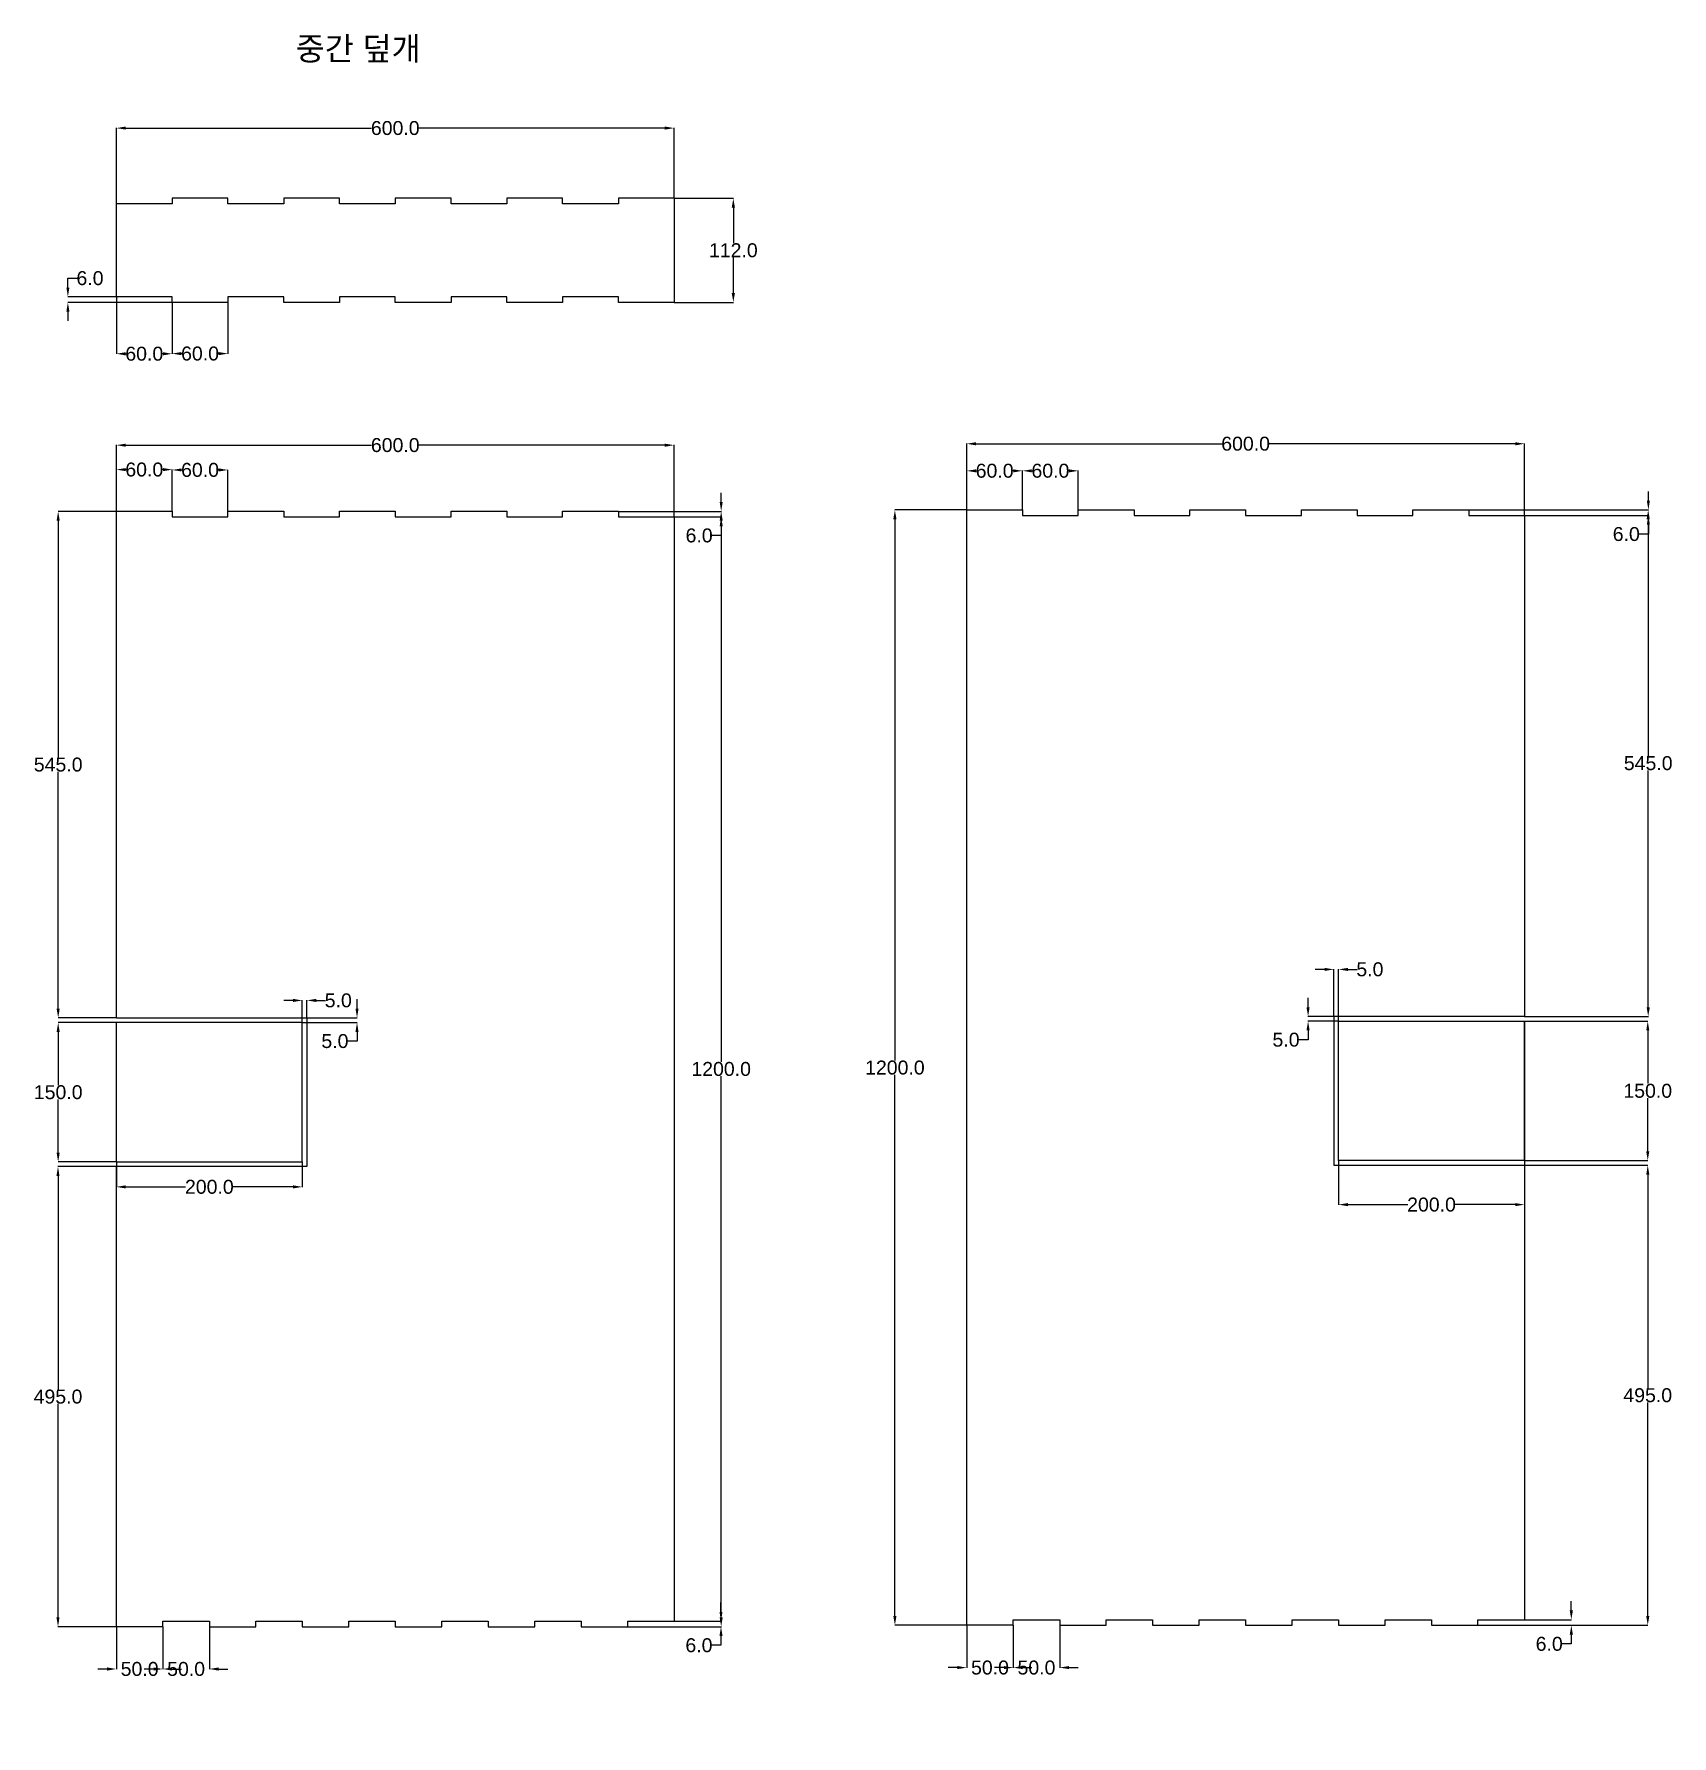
# Model space of a CAD drawing. Header units: millimetres. Extents: x 74 to 5643, y -117 to 1776.
# Drawn here: x 3881 to 5643, y -117 to 1714 of the extents above; entities that cross this region are included whole.
import ezdxf

# ---------------------------------------------------------------- set-up
doc = ezdxf.new("R2010")
doc.units = ezdxf.units.MM
doc.header["$LTSCALE"] = 30
doc.header["$MEASUREMENT"] = 0
doc.layers.add('POINT', color=8, linetype='Continuous')
doc.styles.get("Standard").update_dxf_attribs({"font": 'arial.ttf', "height": 15})
doc.dimstyles.get("Standard").update_dxf_attribs({"dimtxt": 15, "dimasz": 10, "dimexe": 0.18, "dimexo": 0.0625, "dimgap": 0.09, "dimtad": 0, "dimtih": 1, "dimtoh": 1, "dimdec": 1, "dimzin": 0, "dimdsep": 46, "dimtxsty": 'Standard', "dimcen": 0.09, "dimadec": 0, "dimazin": 0, "dimtfac": 1, "dimtdec": 1, "dimtofl": 0, "dimtmove": 0, "dimatfit": 3, "dimfxl": 1, "dimtolj": 1, "dimtzin": 0, "dimarcsym": 0})

# ---------------------------------------------------------------- blocks, each defined once
blk = doc.blocks.new('*D111')
at = {"layer": 'Defpoints', "color": 0, "transparency": 16777216}
for p in [(4570, 1271.5), (3970, 1200.3), (4570, 1194.3)]:
    blk.add_point(p, dxfattribs=at)
at = {"layer": 'POINT', "color": 0, "lineweight": -2, "transparency": 16777216}
for p, q in [((3970, 1200.4), (3970, 1271.7)), ((3980, 1271.5), (4244.6, 1271.5)), ((4560, 1271.5), (4295.4, 1271.5)), ((4570, 1194.4), (4570, 1271.7))]:
    blk.add_line(p, q, dxfattribs=at)
at = {"layer": 'POINT', "color": 0, "transparency": 16777216}
for points in [[(3980, 1273.1), (3980, 1269.8), (3970, 1271.5)], [(4560, 1273.1), (4560, 1269.8), (4570, 1271.5)]]:
    blk.add_solid(points, dxfattribs=at)
at = {"layer": 'POINT', "color": 0, "transparency": 16777216, "insert": (4270, 1271.5), "char_height": 15, "attachment_point": 5}
blk.add_mtext('\\A1;600.0', dxfattribs=at)
blk = doc.blocks.new('*D113')
at = {"layer": 'Defpoints', "color": 0, "transparency": 16777216}
for p in [(3970, 0.3), (4020, 0.3), (4020, -45.2)]:
    blk.add_point(p, dxfattribs=at)
at = {"layer": 'POINT', "color": 0, "lineweight": -2, "transparency": 16777216}
for p, q in [((3970, 0.3), (3970, -45.4)), ((4020, 0.3), (4020, -45.4)), ((3960, -45.2), (3950, -45.2)), ((4030, -45.2), (4040, -45.2))]:
    blk.add_line(p, q, dxfattribs=at)
at = {"layer": 'POINT', "color": 0, "transparency": 16777216}
for points in [[(3960, -43.5), (3960, -46.9), (3970, -45.2)], [(4030, -43.5), (4030, -46.9), (4020, -45.2)]]:
    blk.add_solid(points, dxfattribs=at)
at = {"layer": 'POINT', "color": 0, "transparency": 16777216, "insert": (3995, -45.2), "char_height": 15, "attachment_point": 5}
blk.add_mtext('\\A1;50.0', dxfattribs=at)
blk = doc.blocks.new('*D114')
at = {"layer": 'Defpoints', "color": 0, "transparency": 16777216}
for p in [(4020, 0.3), (4070, 0.3), (4070, -45.2)]:
    blk.add_point(p, dxfattribs=at)
at = {"layer": 'POINT', "color": 0, "lineweight": -2, "transparency": 16777216}
for p, q in [((4020, 0.3), (4020, -45.4)), ((4070, 0.3), (4070, -45.4)), ((4010, -45.2), (4000, -45.2)), ((4080, -45.2), (4090, -45.2))]:
    blk.add_line(p, q, dxfattribs=at)
at = {"layer": 'POINT', "color": 0, "transparency": 16777216}
for points in [[(4010, -43.5), (4010, -46.9), (4020, -45.2)], [(4080, -43.5), (4080, -46.9), (4070, -45.2)]]:
    blk.add_solid(points, dxfattribs=at)
at = {"layer": 'POINT', "color": 0, "transparency": 16777216, "insert": (4045, -45.2), "char_height": 15, "attachment_point": 5}
blk.add_mtext('\\A1;50.0', dxfattribs=at)
blk = doc.blocks.new('*D115')
at = {"layer": 'Defpoints', "color": 0, "transparency": 16777216}
for p in [(4520, 0.3), (4570, 6.3), (4620.4, 0.3)]:
    blk.add_point(p, dxfattribs=at)
at = {"layer": 'POINT', "color": 0, "lineweight": -2, "transparency": 16777216}
for p, q in [((4620.4, 16.3), (4620.4, 26.3)), ((4520.1, 0.3), (4620.6, 0.3)), ((4570.1, 6.3), (4620.6, 6.3)), ((4620.4, -9.7), (4620.4, -19.7)), ((4620.4, -19.7), (4610.4, -19.7))]:
    blk.add_line(p, q, dxfattribs=at)
at = {"layer": 'POINT', "color": 0, "transparency": 16777216}
for points in [[(4618.8, 16.3), (4622.1, 16.3), (4620.4, 6.3)], [(4618.8, -9.7), (4622.1, -9.7), (4620.4, 0.3)]]:
    blk.add_solid(points, dxfattribs=at)
at = {"layer": 'POINT', "color": 0, "transparency": 16777216, "insert": (4596.7, -19.7), "char_height": 15, "attachment_point": 5}
blk.add_mtext('\\A1;6.0', dxfattribs=at)
blk = doc.blocks.new('*D116')
at = {"layer": 'Defpoints', "color": 0, "transparency": 16777216}
for p in [(3970, 650.3), (3907.4, 500.3), (3970, 500.3)]:
    blk.add_point(p, dxfattribs=at)
at = {"layer": 'POINT', "color": 0, "lineweight": -2, "transparency": 16777216}
for p, q in [((3970, 650.3), (3907.2, 650.3)), ((3907.4, 640.3), (3907.4, 583.1)), ((3907.4, 510.3), (3907.4, 567.6)), ((3970, 500.3), (3907.2, 500.3))]:
    blk.add_line(p, q, dxfattribs=at)
at = {"layer": 'POINT', "color": 0, "transparency": 16777216}
for points in [[(3905.7, 640.3), (3909, 640.3), (3907.4, 650.3)], [(3905.7, 510.3), (3909, 510.3), (3907.4, 500.3)]]:
    blk.add_solid(points, dxfattribs=at)
at = {"layer": 'POINT', "color": 0, "transparency": 16777216, "insert": (3907.4, 575.3), "char_height": 15, "attachment_point": 5}
blk.add_mtext('\\A1;150.0', dxfattribs=at)
blk = doc.blocks.new('*D117')
at = {"layer": 'Defpoints', "color": 0, "transparency": 16777216}
for p in [(3970, 500.3), (4170, 500.3), (4170, 473.5)]:
    blk.add_point(p, dxfattribs=at)
at = {"layer": 'POINT', "color": 0, "lineweight": -2, "transparency": 16777216}
for p, q in [((3970, 500.3), (3970, 473.3)), ((4170, 500.3), (4170, 473.3)), ((3980, 473.5), (4044.5, 473.5)), ((4160, 473.5), (4095.5, 473.5))]:
    blk.add_line(p, q, dxfattribs=at)
at = {"layer": 'POINT', "color": 0, "transparency": 16777216}
for points in [[(3980, 475.2), (3980, 471.8), (3970, 473.5)], [(4160, 475.2), (4160, 471.8), (4170, 473.5)]]:
    blk.add_solid(points, dxfattribs=at)
at = {"layer": 'POINT', "color": 0, "transparency": 16777216, "insert": (4070, 473.5), "char_height": 15, "attachment_point": 5}
blk.add_mtext('\\A1;200.0', dxfattribs=at)
blk = doc.blocks.new('*D118')
at = {"layer": 'Defpoints', "color": 0, "transparency": 16777216}
for p in [(4175, 674.1), (4170, 650.3), (4175, 655.3)]:
    blk.add_point(p, dxfattribs=at)
at = {"layer": 'POINT', "color": 0, "lineweight": -2, "transparency": 16777216}
for p, q in [((4160, 674.1), (4150, 674.1)), ((4170, 650.4), (4170, 674.3)), ((4175, 655.4), (4175, 674.3)), ((4185, 674.1), (4195, 674.1))]:
    blk.add_line(p, q, dxfattribs=at)
at = {"layer": 'POINT', "color": 0, "transparency": 16777216}
for points in [[(4160, 675.8), (4160, 672.4), (4170, 674.1)], [(4185, 675.8), (4185, 672.4), (4175, 674.1)]]:
    blk.add_solid(points, dxfattribs=at)
at = {"layer": 'POINT', "color": 0, "transparency": 16777216, "insert": (4208.7, 674.1), "char_height": 15, "attachment_point": 5}
blk.add_mtext('\\A1;5.0', dxfattribs=at)
blk = doc.blocks.new('*D110')
at = {"layer": 'Defpoints', "color": 0, "transparency": 16777216}
for p in [(4170, 650.3), (4175, 655.3), (4228.9, 650.3)]:
    blk.add_point(p, dxfattribs=at)
at = {"layer": 'POINT', "color": 0, "lineweight": -2, "transparency": 16777216}
for p, q in [((4228.9, 665.3), (4228.9, 675.3)), ((4170.1, 650.3), (4229, 650.3)), ((4175.1, 655.3), (4229, 655.3)), ((4228.9, 630.3), (4218.9, 630.3)), ((4228.9, 640.3), (4228.9, 630.3))]:
    blk.add_line(p, q, dxfattribs=at)
at = {"layer": 'POINT', "color": 0, "transparency": 16777216}
for points in [[(4227.2, 665.3), (4230.5, 665.3), (4228.9, 655.3)], [(4227.2, 640.3), (4230.5, 640.3), (4228.9, 650.3)]]:
    blk.add_solid(points, dxfattribs=at)
at = {"layer": 'POINT', "color": 0, "transparency": 16777216, "insert": (4205.1, 630.3), "char_height": 15, "attachment_point": 5}
blk.add_mtext('\\A1;5.0', dxfattribs=at)
blk = doc.blocks.new('*D119')
at = {"layer": 'Defpoints', "color": 0, "transparency": 16777216}
for p in [(3970, 495.3), (3907.2, 0.3), (3970, 0.3)]:
    blk.add_point(p, dxfattribs=at)
at = {"layer": 'POINT', "color": 0, "lineweight": -2, "transparency": 16777216}
for p, q in [((3970, 495.3), (3907, 495.3)), ((3907.2, 485.3), (3907.2, 255.6)), ((3907.2, 10.3), (3907.2, 240.1)), ((3970, 0.3), (3907, 0.3))]:
    blk.add_line(p, q, dxfattribs=at)
at = {"layer": 'POINT', "color": 0, "transparency": 16777216}
for points in [[(3905.5, 485.3), (3908.8, 485.3), (3907.2, 495.3)], [(3905.5, 10.3), (3908.8, 10.3), (3907.2, 0.3)]]:
    blk.add_solid(points, dxfattribs=at)
at = {"layer": 'POINT', "color": 0, "transparency": 16777216, "insert": (3907.2, 247.8), "char_height": 15, "attachment_point": 5}
blk.add_mtext('\\A1;495.0', dxfattribs=at)
blk = doc.blocks.new('*D120')
at = {"layer": 'Defpoints', "color": 0, "transparency": 16777216}
for p in [(3970, 1200.3), (3907.4, 655.3), (3970, 655.3)]:
    blk.add_point(p, dxfattribs=at)
at = {"layer": 'POINT', "color": 0, "lineweight": -2, "transparency": 16777216}
for p, q in [((3970, 1200.3), (3907.2, 1200.3)), ((3907.4, 1190.3), (3907.4, 935.6)), ((3907.4, 665.3), (3907.4, 920.1)), ((3970, 655.3), (3907.2, 655.3))]:
    blk.add_line(p, q, dxfattribs=at)
at = {"layer": 'POINT', "color": 0, "transparency": 16777216}
for points in [[(3905.7, 1190.3), (3909, 1190.3), (3907.4, 1200.3)], [(3905.7, 665.3), (3909, 665.3), (3907.4, 655.3)]]:
    blk.add_solid(points, dxfattribs=at)
at = {"layer": 'POINT', "color": 0, "transparency": 16777216, "insert": (3907.4, 927.8), "char_height": 15, "attachment_point": 5}
blk.add_mtext('\\A1;545.0', dxfattribs=at)
blk = doc.blocks.new('*D135')
at = {"layer": 'Defpoints', "color": 0, "transparency": 16777216}
for p in [(5484.8, 1273), (4884.8, 1201.8), (5484.8, 1195.8)]:
    blk.add_point(p, dxfattribs=at)
at = {"layer": 'POINT', "color": 0, "lineweight": -2, "transparency": 16777216}
for p, q in [((4884.8, 1201.9), (4884.8, 1273.2)), ((4894.8, 1273), (5159.4, 1273)), ((5474.8, 1273), (5210.2, 1273)), ((5484.8, 1195.9), (5484.8, 1273.2))]:
    blk.add_line(p, q, dxfattribs=at)
at = {"layer": 'POINT', "color": 0, "transparency": 16777216}
for points in [[(4894.8, 1274.7), (4894.8, 1271.3), (4884.8, 1273)], [(5474.8, 1274.7), (5474.8, 1271.3), (5484.8, 1273)]]:
    blk.add_solid(points, dxfattribs=at)
at = {"layer": 'POINT', "color": 0, "transparency": 16777216, "insert": (5184.8, 1273), "char_height": 15, "attachment_point": 5}
blk.add_mtext('\\A1;600.0', dxfattribs=at)
blk = doc.blocks.new('*D136')
at = {"layer": 'Defpoints', "color": 0, "transparency": 16777216}
for p in [(4884.8, 1.8), (4934.8, 1.8), (4934.8, -43.7)]:
    blk.add_point(p, dxfattribs=at)
at = {"layer": 'POINT', "color": 0, "lineweight": -2, "transparency": 16777216}
for p, q in [((4884.8, 1.8), (4884.8, -43.9)), ((4934.8, 1.8), (4934.8, -43.9)), ((4874.8, -43.7), (4864.8, -43.7)), ((4944.8, -43.7), (4954.8, -43.7))]:
    blk.add_line(p, q, dxfattribs=at)
at = {"layer": 'POINT', "color": 0, "transparency": 16777216}
for points in [[(4874.8, -42), (4874.8, -45.3), (4884.8, -43.7)], [(4944.8, -42), (4944.8, -45.3), (4934.8, -43.7)]]:
    blk.add_solid(points, dxfattribs=at)
at = {"layer": 'POINT', "color": 0, "transparency": 16777216, "insert": (4909.8, -43.7), "char_height": 15, "attachment_point": 5}
blk.add_mtext('\\A1;50.0', dxfattribs=at)
blk = doc.blocks.new('*D137')
at = {"layer": 'Defpoints', "color": 0, "transparency": 16777216}
for p in [(4934.8, 1.8), (4984.8, 1.8), (4984.8, -43.7)]:
    blk.add_point(p, dxfattribs=at)
at = {"layer": 'POINT', "color": 0, "lineweight": -2, "transparency": 16777216}
for p, q in [((4934.8, 1.8), (4934.8, -43.9)), ((4984.8, 1.8), (4984.8, -43.9)), ((4924.8, -43.7), (4914.8, -43.7)), ((4994.8, -43.7), (5004.8, -43.7))]:
    blk.add_line(p, q, dxfattribs=at)
at = {"layer": 'POINT', "color": 0, "transparency": 16777216}
for points in [[(4924.8, -42), (4924.8, -45.3), (4934.8, -43.7)], [(4994.8, -42), (4994.8, -45.3), (4984.8, -43.7)]]:
    blk.add_solid(points, dxfattribs=at)
at = {"layer": 'POINT', "color": 0, "transparency": 16777216, "insert": (4959.8, -43.7), "char_height": 15, "attachment_point": 5}
blk.add_mtext('\\A1;50.0', dxfattribs=at)
blk = doc.blocks.new('*D138')
at = {"layer": 'Defpoints', "color": 0, "transparency": 16777216}
for p in [(5434.8, 1.8), (5484.8, 7.8), (5535.2, 1.8)]:
    blk.add_point(p, dxfattribs=at)
at = {"layer": 'POINT', "color": 0, "lineweight": -2, "transparency": 16777216}
for p, q in [((5535.2, 17.8), (5535.2, 27.8)), ((5434.8, 1.8), (5535.4, 1.8)), ((5484.8, 7.8), (5535.4, 7.8)), ((5535.2, -18.2), (5525.2, -18.2)), ((5535.2, -8.2), (5535.2, -18.2))]:
    blk.add_line(p, q, dxfattribs=at)
at = {"layer": 'POINT', "color": 0, "transparency": 16777216}
for points in [[(5533.5, 17.8), (5536.9, 17.8), (5535.2, 7.8)], [(5533.5, -8.2), (5536.9, -8.2), (5535.2, 1.8)]]:
    blk.add_solid(points, dxfattribs=at)
at = {"layer": 'POINT', "color": 0, "transparency": 16777216, "insert": (5511.4, -18.2), "char_height": 15, "attachment_point": 5}
blk.add_mtext('\\A1;6.0', dxfattribs=at)
blk = doc.blocks.new('*D132')
at = {"layer": 'Defpoints', "color": 0, "transparency": 16777216}
for p in [(4884.8, 1201.8), (4807.5, 1.8), (4884.8, 1.8)]:
    blk.add_point(p, dxfattribs=at)
at = {"layer": 'POINT', "color": 0, "lineweight": -2, "transparency": 16777216}
for p, q in [((4884.7, 1201.8), (4807.3, 1201.8)), ((4807.5, 1191.8), (4807.5, 609.6)), ((4807.5, 11.8), (4807.5, 594.1)), ((4884.7, 1.8), (4807.3, 1.8))]:
    blk.add_line(p, q, dxfattribs=at)
at = {"layer": 'POINT', "color": 0, "transparency": 16777216}
for points in [[(4805.8, 1191.8), (4809.2, 1191.8), (4807.5, 1201.8)], [(4805.8, 11.8), (4809.2, 11.8), (4807.5, 1.8)]]:
    blk.add_solid(points, dxfattribs=at)
at = {"layer": 'POINT', "color": 0, "transparency": 16777216, "insert": (4807.5, 601.8), "char_height": 15, "attachment_point": 5}
blk.add_mtext('\\A1;1200.0', dxfattribs=at)
blk = doc.blocks.new('*D140')
at = {"layer": 'Defpoints', "color": 0, "transparency": 16777216}
for p in [(5484.8, 496.8), (5434.8, 1.8), (5617.4, 1.8)]:
    blk.add_point(p, dxfattribs=at)
at = {"layer": 'POINT', "color": 0, "lineweight": -2, "transparency": 16777216}
for p, q in [((5484.8, 496.8), (5617.6, 496.8)), ((5617.4, 486.8), (5617.4, 257.1)), ((5617.4, 11.8), (5617.4, 241.6)), ((5434.8, 1.8), (5617.6, 1.8))]:
    blk.add_line(p, q, dxfattribs=at)
at = {"layer": 'POINT', "color": 0, "transparency": 16777216}
for points in [[(5615.8, 486.8), (5619.1, 486.8), (5617.4, 496.8)], [(5615.8, 11.8), (5619.1, 11.8), (5617.4, 1.8)]]:
    blk.add_solid(points, dxfattribs=at)
at = {"layer": 'POINT', "color": 0, "transparency": 16777216, "insert": (5617.4, 249.3), "char_height": 15, "attachment_point": 5}
blk.add_mtext('\\A1;495.0', dxfattribs=at)
blk = doc.blocks.new('*D141')
at = {"layer": 'Defpoints', "color": 0, "transparency": 16777216}
for p in [(5484.8, 651.8), (5484.8, 501.8), (5617.4, 501.8)]:
    blk.add_point(p, dxfattribs=at)
at = {"layer": 'POINT', "color": 0, "lineweight": -2, "transparency": 16777216}
for p, q in [((5484.8, 651.8), (5617.6, 651.8)), ((5617.4, 641.8), (5617.4, 584.6)), ((5617.4, 511.8), (5617.4, 569.1)), ((5484.8, 501.8), (5617.6, 501.8))]:
    blk.add_line(p, q, dxfattribs=at)
at = {"layer": 'POINT', "color": 0, "transparency": 16777216}
for points in [[(5615.8, 641.8), (5619.1, 641.8), (5617.4, 651.8)], [(5615.8, 511.8), (5619.1, 511.8), (5617.4, 501.8)]]:
    blk.add_solid(points, dxfattribs=at)
at = {"layer": 'POINT', "color": 0, "transparency": 16777216, "insert": (5617.4, 576.8), "char_height": 15, "attachment_point": 5}
blk.add_mtext('\\A1;150.0', dxfattribs=at)
blk = doc.blocks.new('*D142')
at = {"layer": 'Defpoints', "color": 0, "transparency": 16777216}
for p in [(5284.8, 501.8), (5484.8, 501.8), (5484.8, 454.4)]:
    blk.add_point(p, dxfattribs=at)
at = {"layer": 'POINT', "color": 0, "lineweight": -2, "transparency": 16777216}
for p, q in [((5284.8, 501.8), (5284.8, 454.2)), ((5484.8, 501.8), (5484.8, 454.2)), ((5294.8, 454.4), (5359.3, 454.4)), ((5474.8, 454.4), (5410.3, 454.4))]:
    blk.add_line(p, q, dxfattribs=at)
at = {"layer": 'POINT', "color": 0, "transparency": 16777216}
for points in [[(5294.8, 456.1), (5294.8, 452.7), (5284.8, 454.4)], [(5474.8, 456.1), (5474.8, 452.7), (5484.8, 454.4)]]:
    blk.add_solid(points, dxfattribs=at)
at = {"layer": 'POINT', "color": 0, "transparency": 16777216, "insert": (5384.8, 454.4), "char_height": 15, "attachment_point": 5}
blk.add_mtext('\\A1;200.0', dxfattribs=at)
blk = doc.blocks.new('*D133')
at = {"layer": 'Defpoints', "color": 0, "transparency": 16777216}
for p in [(5284.8, 707.5), (5279.8, 656.8), (5284.8, 651.8)]:
    blk.add_point(p, dxfattribs=at)
at = {"layer": 'POINT', "color": 0, "lineweight": -2, "transparency": 16777216}
for p, q in [((5269.8, 707.5), (5259.8, 707.5)), ((5279.8, 656.9), (5279.8, 707.6)), ((5284.8, 651.9), (5284.8, 707.6)), ((5294.8, 707.5), (5304.8, 707.5))]:
    blk.add_line(p, q, dxfattribs=at)
at = {"layer": 'POINT', "color": 0, "transparency": 16777216}
for points in [[(5269.8, 709.1), (5269.8, 705.8), (5279.8, 707.5)], [(5294.8, 709.1), (5294.8, 705.8), (5284.8, 707.5)]]:
    blk.add_solid(points, dxfattribs=at)
at = {"layer": 'POINT', "color": 0, "transparency": 16777216, "insert": (5318.5, 707.5), "char_height": 15, "attachment_point": 5}
blk.add_mtext('\\A1;5.0', dxfattribs=at)
blk = doc.blocks.new('*D134')
at = {"layer": 'Defpoints', "color": 0, "transparency": 16777216}
for p in [(5252, 651.8), (5279.8, 656.8), (5284.8, 651.8)]:
    blk.add_point(p, dxfattribs=at)
at = {"layer": 'POINT', "color": 0, "lineweight": -2, "transparency": 16777216}
for p, q in [((5252, 666.8), (5252, 676.8)), ((5279.7, 656.8), (5251.8, 656.8)), ((5284.7, 651.8), (5251.8, 651.8)), ((5252, 641.8), (5252, 631.8)), ((5252, 631.8), (5242, 631.8))]:
    blk.add_line(p, q, dxfattribs=at)
at = {"layer": 'POINT', "color": 0, "transparency": 16777216}
for points in [[(5250.3, 666.8), (5253.7, 666.8), (5252, 656.8)], [(5250.3, 641.8), (5253.7, 641.8), (5252, 651.8)]]:
    blk.add_solid(points, dxfattribs=at)
at = {"layer": 'POINT', "color": 0, "transparency": 16777216, "insert": (5228.3, 631.8), "char_height": 15, "attachment_point": 5}
blk.add_mtext('\\A1;5.0', dxfattribs=at)
blk = doc.blocks.new('*D143')
at = {"layer": 'Defpoints', "color": 0, "transparency": 16777216}
for p in [(4510, 1200.3), (4520, 0.3), (4620.6, 0.3)]:
    blk.add_point(p, dxfattribs=at)
at = {"layer": 'POINT', "color": 0, "lineweight": -2, "transparency": 16777216}
for p, q in [((4510.1, 1200.3), (4620.8, 1200.3)), ((4620.6, 1190.3), (4620.6, 608.1)), ((4620.6, 10.3), (4620.6, 592.6)), ((4520.1, 0.3), (4620.8, 0.3))]:
    blk.add_line(p, q, dxfattribs=at)
at = {"layer": 'POINT', "color": 0, "transparency": 16777216}
for points in [[(4619, 1190.3), (4622.3, 1190.3), (4620.6, 1200.3)], [(4619, 10.3), (4622.3, 10.3), (4620.6, 0.3)]]:
    blk.add_solid(points, dxfattribs=at)
at = {"layer": 'POINT', "color": 0, "transparency": 16777216, "insert": (4620.6, 600.3), "char_height": 15, "attachment_point": 5}
blk.add_mtext('\\A1;1200.0', dxfattribs=at)
blk = doc.blocks.new('*D145')
at = {"layer": 'Defpoints', "color": 0, "transparency": 16777216}
for p in [(5424.8, 1201.8), (5484.8, 656.8), (5617.9, 656.8)]:
    blk.add_point(p, dxfattribs=at)
at = {"layer": 'POINT', "color": 0, "lineweight": -2, "transparency": 16777216}
for p, q in [((5424.8, 1201.8), (5618.1, 1201.8)), ((5617.9, 1191.8), (5617.9, 937.1)), ((5617.9, 666.8), (5617.9, 921.6)), ((5484.8, 656.8), (5618.1, 656.8))]:
    blk.add_line(p, q, dxfattribs=at)
at = {"layer": 'POINT', "color": 0, "transparency": 16777216}
for points in [[(5616.2, 1191.8), (5619.6, 1191.8), (5617.9, 1201.8)], [(5616.2, 666.8), (5619.6, 666.8), (5617.9, 656.8)]]:
    blk.add_solid(points, dxfattribs=at)
at = {"layer": 'POINT', "color": 0, "transparency": 16777216, "insert": (5617.9, 929.3), "char_height": 15, "attachment_point": 5}
blk.add_mtext('\\A1;545.0', dxfattribs=at)
blk = doc.blocks.new('*D146')
at = {"layer": 'Defpoints', "color": 0, "transparency": 16777216}
for p in [(4570, 1612.6), (3970, 1531.1), (4570, 1537.1)]:
    blk.add_point(p, dxfattribs=at)
at = {"layer": 'POINT', "color": 0, "lineweight": -2, "transparency": 16777216}
for p, q in [((3970, 1531.2), (3970, 1612.8)), ((3980, 1612.6), (4244.6, 1612.6)), ((4560, 1612.6), (4295.4, 1612.6)), ((4570, 1537.2), (4570, 1612.8))]:
    blk.add_line(p, q, dxfattribs=at)
at = {"layer": 'POINT', "color": 0, "transparency": 16777216}
for points in [[(3980, 1614.3), (3980, 1611), (3970, 1612.6)], [(4560, 1614.3), (4560, 1611), (4570, 1612.6)]]:
    blk.add_solid(points, dxfattribs=at)
at = {"layer": 'POINT', "color": 0, "transparency": 16777216, "insert": (4270, 1612.6), "char_height": 15, "attachment_point": 5}
blk.add_mtext('\\A1;600.0', dxfattribs=at)
blk = doc.blocks.new('*D147')
at = {"layer": 'Defpoints', "color": 0, "transparency": 16777216}
for p in [(4570, 1537.1), (4570, 1425.1), (4633.7, 1425.1)]:
    blk.add_point(p, dxfattribs=at)
at = {"layer": 'POINT', "color": 0, "lineweight": -2, "transparency": 16777216}
for p, q in [((4570.1, 1537.1), (4633.9, 1537.1)), ((4633.7, 1527.1), (4633.7, 1488.9)), ((4633.7, 1435.1), (4633.7, 1473.4)), ((4570.1, 1425.1), (4633.9, 1425.1))]:
    blk.add_line(p, q, dxfattribs=at)
at = {"layer": 'POINT', "color": 0, "transparency": 16777216}
for points in [[(4632, 1527.1), (4635.4, 1527.1), (4633.7, 1537.1)], [(4632, 1435.1), (4635.4, 1435.1), (4633.7, 1425.1)]]:
    blk.add_solid(points, dxfattribs=at)
at = {"layer": 'POINT', "color": 0, "transparency": 16777216, "insert": (4633.7, 1481.1), "char_height": 15, "attachment_point": 5}
blk.add_mtext('\\A1;112.0', dxfattribs=at)
blk = doc.blocks.new('*D148')
at = {"layer": 'Defpoints', "color": 0, "transparency": 16777216}
for p in [(4030, 1425.1), (4090, 1425.1), (4090, 1370)]:
    blk.add_point(p, dxfattribs=at)
at = {"layer": 'POINT', "color": 0, "lineweight": -2, "transparency": 16777216}
for p, q in [((4030, 1425.1), (4030, 1369.8)), ((4090, 1425.1), (4090, 1369.8)), ((4040, 1370), (4040.4, 1370)), ((4080, 1370), (4079.6, 1370))]:
    blk.add_line(p, q, dxfattribs=at)
at = {"layer": 'POINT', "color": 0, "transparency": 16777216}
for points in [[(4040, 1371.7), (4040, 1368.3), (4030, 1370)], [(4080, 1371.7), (4080, 1368.3), (4090, 1370)]]:
    blk.add_solid(points, dxfattribs=at)
at = {"layer": 'POINT', "color": 0, "transparency": 16777216, "insert": (4060, 1370), "char_height": 15, "attachment_point": 5}
blk.add_mtext('\\A1;60.0', dxfattribs=at)
blk = doc.blocks.new('*D149')
at = {"layer": 'Defpoints', "color": 0, "transparency": 16777216}
for p in [(3917.8, 1431.1), (3970, 1431.1), (4030, 1425.1)]:
    blk.add_point(p, dxfattribs=at)
at = {"layer": 'POINT', "color": 0, "lineweight": -2, "transparency": 16777216}
for p, q in [((3917.8, 1441.1), (3917.8, 1451.1)), ((3917.8, 1451.1), (3927.8, 1451.1)), ((3970, 1431.1), (3917.7, 1431.1)), ((4030, 1425.1), (3917.7, 1425.1)), ((3917.8, 1415.1), (3917.8, 1405.1))]:
    blk.add_line(p, q, dxfattribs=at)
at = {"layer": 'POINT', "color": 0, "transparency": 16777216}
for points in [[(3916.2, 1441.1), (3919.5, 1441.1), (3917.8, 1431.1)], [(3916.2, 1415.1), (3919.5, 1415.1), (3917.8, 1425.1)]]:
    blk.add_solid(points, dxfattribs=at)
at = {"layer": 'POINT', "color": 0, "transparency": 16777216, "insert": (3941.6, 1451.1), "char_height": 15, "attachment_point": 5}
blk.add_mtext('\\A1;6.0', dxfattribs=at)
blk = doc.blocks.new('*D150')
at = {"layer": 'Defpoints', "color": 0, "transparency": 16777216}
for p in [(3970, 1431.1), (4030, 1425.1), (4030, 1369.8)]:
    blk.add_point(p, dxfattribs=at)
at = {"layer": 'POINT', "color": 0, "lineweight": -2, "transparency": 16777216}
for p, q in [((3970, 1431.1), (3970, 1369.6)), ((4030, 1425.1), (4030, 1369.6)), ((3980, 1369.8), (3980.4, 1369.8)), ((4020, 1369.8), (4019.6, 1369.8))]:
    blk.add_line(p, q, dxfattribs=at)
at = {"layer": 'POINT', "color": 0, "transparency": 16777216}
for points in [[(3980, 1371.5), (3980, 1368.1), (3970, 1369.8)], [(4020, 1371.5), (4020, 1368.1), (4030, 1369.8)]]:
    blk.add_solid(points, dxfattribs=at)
at = {"layer": 'POINT', "color": 0, "transparency": 16777216, "insert": (4000, 1369.8), "char_height": 15, "attachment_point": 5}
blk.add_mtext('\\A1;60.0', dxfattribs=at)
blk = doc.blocks.new('*D151')
at = {"layer": 'Defpoints', "color": 0, "transparency": 16777216}
for p in [(3970, 1245.2), (3970, 1200.3), (4030, 1200.3)]:
    blk.add_point(p, dxfattribs=at)
at = {"layer": 'POINT', "color": 0, "lineweight": -2, "transparency": 16777216}
for p, q in [((3970, 1200.4), (3970, 1245.4)), ((3980, 1245.2), (3980.4, 1245.2)), ((4020, 1245.2), (4019.6, 1245.2)), ((4030, 1200.4), (4030, 1245.4))]:
    blk.add_line(p, q, dxfattribs=at)
at = {"layer": 'POINT', "color": 0, "transparency": 16777216}
for points in [[(3980, 1246.9), (3980, 1243.5), (3970, 1245.2)], [(4020, 1246.9), (4020, 1243.5), (4030, 1245.2)]]:
    blk.add_solid(points, dxfattribs=at)
at = {"layer": 'POINT', "color": 0, "transparency": 16777216, "insert": (4000, 1245.2), "char_height": 15, "attachment_point": 5}
blk.add_mtext('\\A1;60.0', dxfattribs=at)
blk = doc.blocks.new('*D152')
at = {"layer": 'Defpoints', "color": 0, "transparency": 16777216}
for p in [(4090, 1244.8), (4030, 1200.3), (4090, 1194.3)]:
    blk.add_point(p, dxfattribs=at)
at = {"layer": 'POINT', "color": 0, "lineweight": -2, "transparency": 16777216}
for p, q in [((4030, 1200.4), (4030, 1245)), ((4040, 1244.8), (4040.4, 1244.8)), ((4080, 1244.8), (4079.6, 1244.8)), ((4090, 1194.4), (4090, 1245))]:
    blk.add_line(p, q, dxfattribs=at)
at = {"layer": 'POINT', "color": 0, "transparency": 16777216}
for points in [[(4040, 1246.5), (4040, 1243.2), (4030, 1244.8)], [(4080, 1246.5), (4080, 1243.2), (4090, 1244.8)]]:
    blk.add_solid(points, dxfattribs=at)
at = {"layer": 'POINT', "color": 0, "transparency": 16777216, "insert": (4060, 1244.8), "char_height": 15, "attachment_point": 5}
blk.add_mtext('\\A1;60.0', dxfattribs=at)
blk = doc.blocks.new('*D153')
at = {"layer": 'Defpoints', "color": 0, "transparency": 16777216}
for p in [(4510, 1200.3), (4570, 1194.3), (4620.6, 1194.3)]:
    blk.add_point(p, dxfattribs=at)
at = {"layer": 'POINT', "color": 0, "lineweight": -2, "transparency": 16777216}
for p, q in [((4620.6, 1210.3), (4620.6, 1220.3)), ((4510.1, 1200.3), (4620.8, 1200.3)), ((4570.1, 1194.3), (4620.8, 1194.3)), ((4620.6, 1174.3), (4610.6, 1174.3)), ((4620.6, 1184.3), (4620.6, 1174.3))]:
    blk.add_line(p, q, dxfattribs=at)
at = {"layer": 'POINT', "color": 0, "transparency": 16777216}
for points in [[(4619, 1210.3), (4622.3, 1210.3), (4620.6, 1200.3)], [(4619, 1184.3), (4622.3, 1184.3), (4620.6, 1194.3)]]:
    blk.add_solid(points, dxfattribs=at)
at = {"layer": 'POINT', "color": 0, "transparency": 16777216, "insert": (4596.9, 1174.3), "char_height": 15, "attachment_point": 5}
blk.add_mtext('\\A1;6.0', dxfattribs=at)
blk = doc.blocks.new('*D154')
at = {"layer": 'Defpoints', "color": 0, "transparency": 16777216}
for p in [(4944.8, 1243.9), (4884.8, 1201.8), (4944.8, 1201.8)]:
    blk.add_point(p, dxfattribs=at)
at = {"layer": 'POINT', "color": 0, "lineweight": -2, "transparency": 16777216}
for p, q in [((4884.8, 1201.9), (4884.8, 1244.1)), ((4894.8, 1243.9), (4895.2, 1243.9)), ((4934.8, 1243.9), (4934.4, 1243.9)), ((4944.8, 1201.9), (4944.8, 1244.1))]:
    blk.add_line(p, q, dxfattribs=at)
at = {"layer": 'POINT', "color": 0, "transparency": 16777216}
for points in [[(4894.8, 1245.5), (4894.8, 1242.2), (4884.8, 1243.9)], [(4934.8, 1245.5), (4934.8, 1242.2), (4944.8, 1243.9)]]:
    blk.add_solid(points, dxfattribs=at)
at = {"layer": 'POINT', "color": 0, "transparency": 16777216, "insert": (4914.8, 1243.9), "char_height": 15, "attachment_point": 5}
blk.add_mtext('\\A1;60.0', dxfattribs=at)
blk = doc.blocks.new('*D155')
at = {"layer": 'Defpoints', "color": 0, "transparency": 16777216}
for p in [(5004.8, 1243.9), (4944.8, 1201.8), (5004.8, 1201.8)]:
    blk.add_point(p, dxfattribs=at)
at = {"layer": 'POINT', "color": 0, "lineweight": -2, "transparency": 16777216}
for p, q in [((4944.8, 1201.9), (4944.8, 1244.1)), ((4954.8, 1243.9), (4955.2, 1243.9)), ((4994.8, 1243.9), (4994.4, 1243.9)), ((5004.8, 1201.9), (5004.8, 1244.1))]:
    blk.add_line(p, q, dxfattribs=at)
at = {"layer": 'POINT', "color": 0, "transparency": 16777216}
for points in [[(4954.8, 1245.5), (4954.8, 1242.2), (4944.8, 1243.9)], [(4994.8, 1245.5), (4994.8, 1242.2), (5004.8, 1243.9)]]:
    blk.add_solid(points, dxfattribs=at)
at = {"layer": 'POINT', "color": 0, "transparency": 16777216, "insert": (4974.8, 1243.9), "char_height": 15, "attachment_point": 5}
blk.add_mtext('\\A1;60.0', dxfattribs=at)
blk = doc.blocks.new('*D156')
at = {"layer": 'Defpoints', "color": 0, "transparency": 16777216}
for p in [(5424.8, 1201.8), (5484.8, 1195.8), (5618.1, 1195.8)]:
    blk.add_point(p, dxfattribs=at)
at = {"layer": 'POINT', "color": 0, "lineweight": -2, "transparency": 16777216}
for p, q in [((5618.1, 1211.8), (5618.1, 1221.8)), ((5424.8, 1201.8), (5618.3, 1201.8)), ((5484.8, 1195.8), (5618.3, 1195.8)), ((5618.1, 1175.8), (5608.1, 1175.8)), ((5618.1, 1185.8), (5618.1, 1175.8))]:
    blk.add_line(p, q, dxfattribs=at)
at = {"layer": 'POINT', "color": 0, "transparency": 16777216}
for points in [[(5616.4, 1211.8), (5619.7, 1211.8), (5618.1, 1201.8)], [(5616.4, 1185.8), (5619.7, 1185.8), (5618.1, 1195.8)]]:
    blk.add_solid(points, dxfattribs=at)
at = {"layer": 'POINT', "color": 0, "transparency": 16777216, "insert": (5594.3, 1175.8), "char_height": 15, "attachment_point": 5}
blk.add_mtext('\\A1;6.0', dxfattribs=at)

msp = doc.modelspace()

# ---------------------------------------------------------------- linework, layer by layer
for p, q in [((3970.03, 1431.12), (3970.03, 1531.12)), ((4570.03, 1537.12), (4570.03, 1425.12)), ((3970.03, 655.34), (3970.03, 1200.34)), ((3970.03, 1200.34), (4030.03, 1200.34)), ((4030.03, 1200.34), (4030.03, 1194.34)), ((4030.03, 1194.34), (4090.03, 1194.34)), ((4090.03, 1194.34), (4090.03, 1200.34)), ((4090.03, 1200.34), (4150.03, 1200.34)), ((4150.03, 1200.34), (4150.03, 1194.34)), ((4150.03, 1194.34), (4210.03, 1194.34)), ((4210.03, 1194.34), (4210.03, 1200.34)), ((4210.03, 1200.34), (4270.03, 1200.34)), ((4270.03, 1200.34), (4270.03, 1194.34)), ((4270.03, 1194.34), (4330.03, 1194.34)), ((4330.03, 1194.34), (4330.03, 1200.34)), ((4330.03, 1200.34), (4390.03, 1200.34)), ((4390.03, 1200.34), (4390.03, 1194.34)), ((4390.03, 1194.34), (4450.03, 1194.34)), ((4450.03, 1194.34), (4450.03, 1200.34)), ((4450.03, 1200.34), (4510.03, 1200.34)), ((4510.03, 1200.34), (4510.03, 1194.34)), ((4510.03, 1194.34), (4570.03, 1194.34)), ((4570.03, 1194.34), (4570.03, 6.34)), ((4884.77, 496.84), (4884.77, 1201.84)), ((4884.77, 1201.84), (4944.77, 1201.84)), ((4944.77, 1201.84), (4944.77, 1195.84)), ((4944.77, 1195.84), (5004.77, 1195.84)), ((5004.77, 1195.84), (5004.77, 1201.84)), ((5004.77, 1201.84), (5064.77, 1201.84)), ((5064.77, 1201.84), (5064.77, 1195.84)), ((5064.77, 1195.84), (5124.77, 1195.84)), ((5124.77, 1195.84), (5124.77, 1201.84)), ((5124.77, 1201.84), (5184.77, 1201.84)), ((5184.77, 1201.84), (5184.77, 1195.84)), ((5184.77, 1195.84), (5244.77, 1195.84)), ((5244.77, 1195.84), (5244.77, 1201.84)), ((5244.77, 1201.84), (5304.77, 1201.84)), ((5304.77, 1201.84), (5304.77, 1195.84)), ((5304.77, 1195.84), (5364.77, 1195.84)), ((5364.77, 1195.84), (5364.77, 1201.84)), ((5364.77, 1201.84), (5424.77, 1201.84)), ((5424.77, 1201.84), (5424.77, 1195.84)), ((5424.77, 1195.84), (5484.77, 1195.84)), ((5484.77, 1195.84), (5484.77, 656.84)), ((3970.03, 655.34), (4175.03, 655.34)), ((3970.03, 500.34), (3970.03, 650.34)), ((4170.03, 650.34), (3970.03, 650.34)), ((4170.03, 500.34), (4170.03, 650.34)), ((4175.03, 655.34), (4175.03, 500.34)), ((5484.77, 656.84), (5279.77, 656.84)), ((5279.77, 656.84), (5279.77, 496.84)), ((5284.77, 501.84), (5284.77, 651.84)), ((5284.77, 651.84), (5484.77, 651.84)), ((5484.77, 501.84), (5484.77, 651.84)), ((5484.77, 651.84), (5484.77, 501.84)), ((3970.03, 500.34), (4170.03, 500.34)), ((3970.03, 0.34), (3970.03, 495.34)), ((4175.03, 495.34), (3970.03, 495.34)), ((4175.03, 500.34), (4175.03, 495.34)), ((4884.77, 1.84), (4884.77, 496.84)), ((5279.77, 496.84), (5484.77, 496.84)), ((5484.77, 501.84), (5284.77, 501.84)), ((5484.77, 496.84), (5484.77, 7.84)), ((4020.03, 0.34), (3970.03, 0.34)), ((4020.03, 0.34), (4020.03, 6.34)), ((4020.03, 6.34), (4070.03, 6.34)), ((4070.03, 6.34), (4070.03, 0.34)), ((4070.03, 0.34), (4120.03, 0.34)), ((4120.03, 0.34), (4120.03, 6.34)), ((4120.03, 6.34), (4170.03, 6.34)), ((4170.03, 6.34), (4170.03, 0.34)), ((4170.03, 0.34), (4220.03, 0.34)), ((4220.03, 0.34), (4220.03, 6.34)), ((4220.03, 6.34), (4270.03, 6.34)), ((4270.03, 6.34), (4270.03, 0.34)), ((4270.03, 0.34), (4320.03, 0.34)), ((4320.03, 0.34), (4320.03, 6.34)), ((4320.03, 6.34), (4370.03, 6.34)), ((4370.03, 6.34), (4370.03, 0.34)), ((4370.03, 0.34), (4420.03, 0.34)), ((4420.03, 0.34), (4420.03, 6.34)), ((4420.03, 6.34), (4470.03, 6.34)), ((4470.03, 6.34), (4470.03, 0.34)), ((4470.03, 0.34), (4520.03, 0.34)), ((4520.03, 0.34), (4520.03, 6.34)), ((4520.03, 6.34), (4570.03, 6.34)), ((4934.77, 1.84), (4884.77, 1.84)), ((4934.77, 1.84), (4934.77, 7.84)), ((4934.77, 7.84), (4984.77, 7.84)), ((4984.77, 7.84), (4984.77, 1.84)), ((4984.77, 1.84), (5034.77, 1.84)), ((5034.77, 1.84), (5034.77, 7.84)), ((5034.77, 7.84), (5084.77, 7.84)), ((5084.77, 7.84), (5084.77, 1.84)), ((5084.77, 1.84), (5134.77, 1.84)), ((5134.77, 1.84), (5134.77, 7.84)), ((5134.77, 7.84), (5184.77, 7.84)), ((5184.77, 7.84), (5184.77, 1.84)), ((5184.77, 1.84), (5234.77, 1.84)), ((5234.77, 1.84), (5234.77, 7.84)), ((5234.77, 7.84), (5284.77, 7.84)), ((5284.77, 7.84), (5284.77, 1.84)), ((5284.77, 1.84), (5334.77, 1.84)), ((5334.77, 1.84), (5334.77, 7.84)), ((5334.77, 7.84), (5384.77, 7.84)), ((5384.77, 7.84), (5384.77, 1.84)), ((5384.77, 1.84), (5434.77, 1.84)), ((5434.77, 1.84), (5434.77, 7.84)), ((5434.77, 7.84), (5484.77, 7.84))]:
    msp.add_line(p, q)
for points in [[(4570.03, 1537.12), (4510.03, 1537.12), (4510.03, 1531.12), (4450.03, 1531.12), (4450.03, 1537.12), (4390.03, 1537.12), (4390.03, 1531.12), (4330.03, 1531.12), (4330.03, 1537.12), (4270.03, 1537.12), (4270.03, 1531.12), (4210.03, 1531.12), (4210.03, 1537.12), (4150.03, 1537.12), (4150.03, 1531.12), (4090.03, 1531.12), (4090.03, 1537.12), (4030.03, 1537.12), (4030.03, 1531.12), (3970.03, 1531.12)], [(4570.03, 1425.12), (4510.03, 1425.12), (4510.03, 1431.12), (4450.03, 1431.12), (4450.03, 1425.12), (4390.03, 1425.12), (4390.03, 1431.12), (4330.03, 1431.12), (4330.03, 1425.12), (4270.03, 1425.12), (4270.03, 1431.12), (4210.03, 1431.12), (4210.03, 1425.12), (4150.03, 1425.12), (4150.03, 1431.12), (4090.03, 1431.12), (4090.03, 1425.12), (4030.03, 1425.12), (4030.03, 1431.12), (3970.03, 1431.12)]]:
    msp.add_lwpolyline(points)

# ---------------------------------------------------------------- texts
at = {"insert": (4162.81, 1710.61), "char_height": 25, "attachment_point": 1}
msp.add_mtext_dynamic_manual_height_columns('\\pxt1;{\\fGulim|b0|i0|c129|p50;중간 덮개}', width=156.394, gutter_width=0, heights=[63.27], dxfattribs=at)

# ---------------------------------------------------------------- dimensions: what is measured, and where the dimension line sits
at = {"layer": 'POINT'}
for base, p1, p2, picture, middle in [((4570.03, 1612.64), (3970.03, 1531.12), (4570.03, 1537.12), '*D146', (4270.03, 1612.64)), ((4030.03, 1369.81), (3970.03, 1431.12), (4030.03, 1425.12), '*D150', (4000.03, 1369.81)), ((4090.03, 1369.99), (4030.03, 1425.12), (4090.03, 1425.12), '*D148', (4060.03, 1369.99)), ((5484.77, 1272.98), (4884.77, 1201.84), (5484.77, 1195.84), '*D135', (5184.77, 1272.98)), ((4570.03, 1271.48), (3970.03, 1200.34), (4570.03, 1194.34), '*D111', (4270.03, 1271.48)), ((3970.03, 1245.2), (4030.03, 1200.34), (3970.03, 1200.34), '*D151', (4000.03, 1245.2)), ((4090.03, 1244.82), (4030.03, 1200.34), (4090.03, 1194.34), '*D152', (4060.03, 1244.82)), ((4944.77, 1243.88), (4884.77, 1201.84), (4944.77, 1201.84), '*D154', (4914.77, 1243.88)), ((5004.77, 1243.88), (4944.77, 1201.84), (5004.77, 1201.84), '*D155', (4974.77, 1243.88)), ((5284.77, 707.45), (5279.77, 656.84), (5284.77, 651.84), '*D133', (5318.49, 707.45)), ((4175.03, 674.11), (4170.03, 650.34), (4175.03, 655.34), '*D118', (4208.74, 674.11)), ((4170.03, 473.49), (3970.03, 500.34), (4170.03, 500.34), '*D117', (4070.03, 473.49)), ((5484.77, 454.41), (5284.77, 501.84), (5484.77, 501.84), '*D142', (5384.77, 454.41)), ((4020.03, -45.18), (3970.03, 0.34), (4020.03, 0.34), '*D113', (3995.03, -45.18)), ((4070.03, -45.18), (4020.03, 0.34), (4070.03, 0.34), '*D114', (4045.03, -45.18)), ((4934.77, -43.68), (4884.77, 1.84), (4934.77, 1.84), '*D136', (4909.77, -43.68)), ((4984.77, -43.68), (4934.77, 1.84), (4984.77, 1.84), '*D137', (4959.77, -43.68))]:
    dim = msp.add_linear_dim(base=base, p1=p1, p2=p2, dimstyle='Standard', dxfattribs=at)
    dim.commit()
    dim.dimension.update_dxf_attribs({"geometry": picture, "text_midpoint": middle})
for base, p1, p2, picture, middle in [((4633.71, 1425.12), (4570.03, 1537.12), (4570.03, 1425.12), '*D147', (4633.71, 1481.12)), ((3917.84, 1431.12), (4030.03, 1425.12), (3970.03, 1431.12), '*D149', (3941.6, 1451.12)), ((4620.62, 1194.34), (4510.03, 1200.34), (4570.03, 1194.34), '*D153', (4596.86, 1174.34)), ((5618.08, 1195.84), (5424.77, 1201.84), (5484.77, 1195.84), '*D156', (5594.32, 1175.84)), ((3907.37, 655.34), (3970.03, 1200.34), (3970.03, 655.34), '*D120', (3907.37, 927.84)), ((4620.62, 0.34), (4510.03, 1200.34), (4520.03, 0.34), '*D143', (4620.62, 600.34)), ((4807.51, 1.84), (4884.77, 1201.84), (4884.77, 1.84), '*D132', (4807.51, 601.84)), ((5617.9, 656.84), (5424.77, 1201.84), (5484.77, 656.84), '*D145', (5617.9, 929.34)), ((4228.87, 650.34), (4175.03, 655.34), (4170.03, 650.34), '*D110', (4205.15, 630.34)), ((5252.01, 651.84), (5279.77, 656.84), (5284.77, 651.84), '*D134', (5228.29, 631.84)), ((5617.42, 501.84), (5484.77, 651.84), (5484.77, 501.84), '*D141', (5617.42, 576.84)), ((3907.15, 0.34), (3970.03, 495.34), (3970.03, 0.34), '*D119', (3907.15, 247.84)), ((5617.42, 1.84), (5484.77, 496.84), (5434.77, 1.84), '*D140', (5617.42, 249.34)), ((4620.44, 0.34), (4570.03, 6.34), (4520.03, 0.34), '*D115', (4596.68, -19.66)), ((5535.19, 1.84), (5484.77, 7.84), (5434.77, 1.84), '*D138', (5511.43, -18.16))]:
    dim = msp.add_linear_dim(base=base, p1=p1, p2=p2, angle=90, dimstyle='Standard', dxfattribs=at)
    dim.commit()
    dim.dimension.update_dxf_attribs({"geometry": picture, "text_midpoint": middle})
dim = msp.add_linear_dim(base=(3907.37, 500.34), p1=(3970.03, 650.34), p2=(3970.03, 500.34), angle=90, dimstyle='Standard', dxfattribs=at)
dim.commit()
dim.dimension.update_dxf_attribs({"geometry": '*D116', "text_midpoint": (3907.37, 575.34), "dimtype": 160})

doc.saveas('drawing.dxf')
